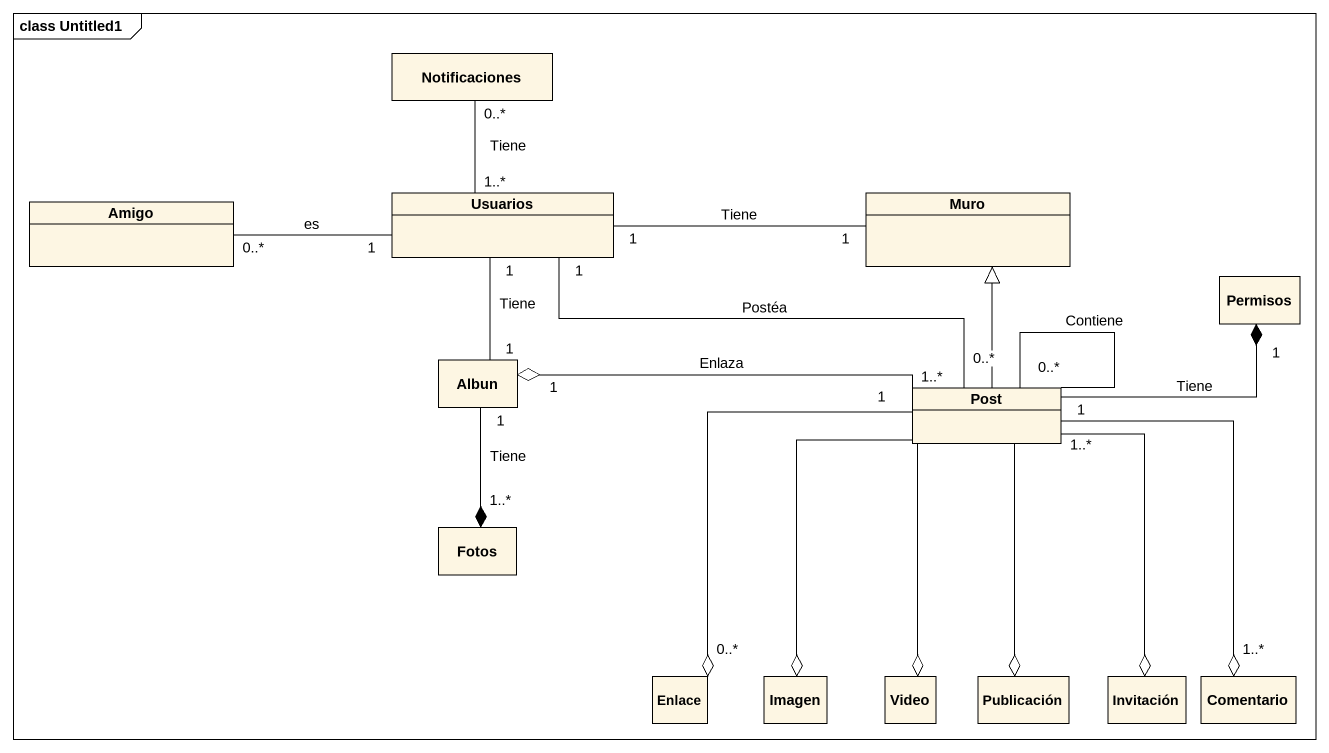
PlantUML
@startuml
mainframe class Untitled1
hide circle
hide empty members
class Notificaciones
class Amigo
class Usuarios
class Muro
class Permisos
class Albun
class Post
class Fotos
class Enlace
class Imagen
class Video
class Publicación
class Invitación
class Comentario
Usuarios "1..*" -up- "0..*" Notificaciones : Tiene
Usuarios "1" -left- "0..*" Amigo : es
Usuarios "1" -right- "1" Muro : Tiene
Permisos "1" *-left- "1" Post : Tiene
Albun "1" -up- "1" Usuarios : Tiene
Albun "1" o-right- "1..*" Post : Enlaza
Post "0..*" -left- "1" Usuarios : Postéa
Post -up-|> Muro
Post -- "0..*" Post : Contiene
Fotos "1..*" *-up- "1" Albun : Tiene
Enlace "0..*" o-up- "1" Post
Imagen o-up- Post
Video o-up- Post
Publicación o-up- Post
Invitación o-up- Post
Comentario "1..*" o-up- "1..*" Post
@enduml
